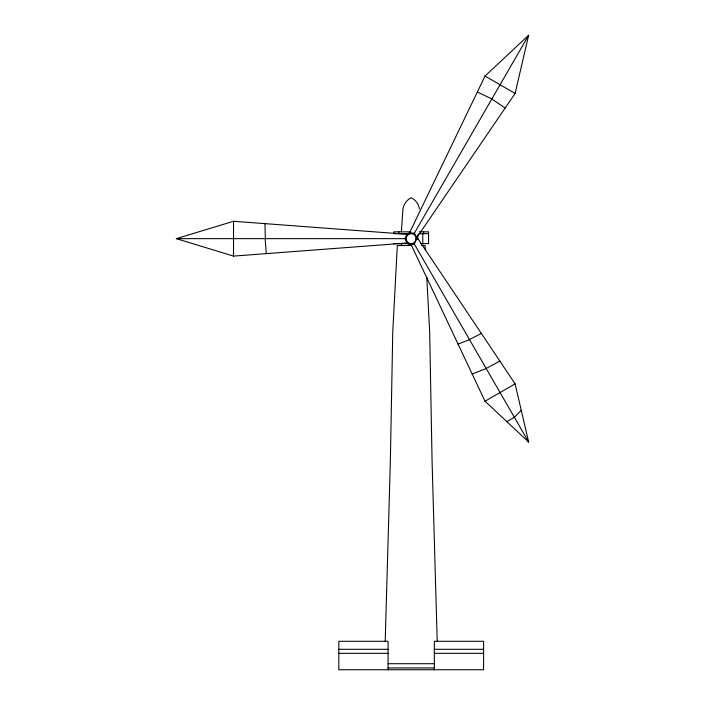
<?xml version="1.0" encoding="UTF-8"?>
<svg xmlns="http://www.w3.org/2000/svg" width="705" height="705" viewBox="0 0 705 705"><rect width="100%" height="100%" fill="white"/><g stroke="black" fill="none" stroke-linecap="round" stroke-linejoin="round"><path stroke-width="1.06" d="M385.194 641.726L390.35 461.519L392.764 331.94L397.32 245.534L411.218 245.534M401.392 231.822L402.837 210.205C403.154 204.944 406.468 200.008 411.218 197.717C415.562 199.823 418.726 204.124 419.449 208.9M515.108 93.448L528.644 35.25L485.014 76.069L409.614 232.676L406.847 234.271L405.031 238.643L406.847 243.013A6.178 6.178 0 0 0 411.218 244.829L414.302 244L417.184 237.047L515.108 93.448L485.014 76.069M409.614 232.676L414.302 233.293L528.644 35.25M521.251 410.257L514.35 417.289L506.833 421.634M411.218 244.829L485.014 401.215L515.108 383.846L414.302 233.293M499.915 361.066L485.727 368.697L472.191 374.047M481.453 333.386L468.481 340.039L458.083 344.146M406.847 243.013L233.522 256.1L176.356 238.643L233.522 221.273L406.847 234.271M410.68 231.822L393.875 231.822L393.875 233.663L409.596 233.663M419.299 231.822L428.552 231.822L428.552 243.63L420.779 243.63M418.788 233.663L428.552 233.663M176.356 238.643L405.031 238.643M393.875 243.63L409.032 243.63M421.775 245.534L425.106 245.534L425.344 249.905M338.823 649.296L388.076 649.296M434.351 649.296L483.604 649.296M338.823 653.332L388.076 653.332M434.351 653.332L483.604 653.332M388.076 663.705L434.351 663.705M388.076 667.961L434.351 667.961M477.355 91.976L491.491 98.779L505.168 108.032M485.014 401.215L528.644 442.044L515.108 383.846M414.302 244L528.644 442.044M265.203 239.444L266.27 253.624M416.135 237.726L416.206 239.03A5.005 5.005 0 0 1 408.389 242.776A5.005 5.005 0 0 1 409.05 234.131A5.005 5.005 0 0 1 416.206 239.03M426.781 277.25L429.671 331.94L432.086 461.519L437.232 641.726M264.965 223.635L265.318 237.841M434.351 669.75L434.351 641.294L483.604 641.294L483.604 669.75L338.823 669.75L338.823 641.294L388.076 641.294L388.076 669.75M423.608 231.822L423.608 233.663M422.78 233.663L422.78 243.63M417.792 234.659L417.792 239.647M401.392 243.63L401.392 245.534M398.818 231.822L398.818 233.663M233.522 221.273L233.522 256.1"/></g></svg>
